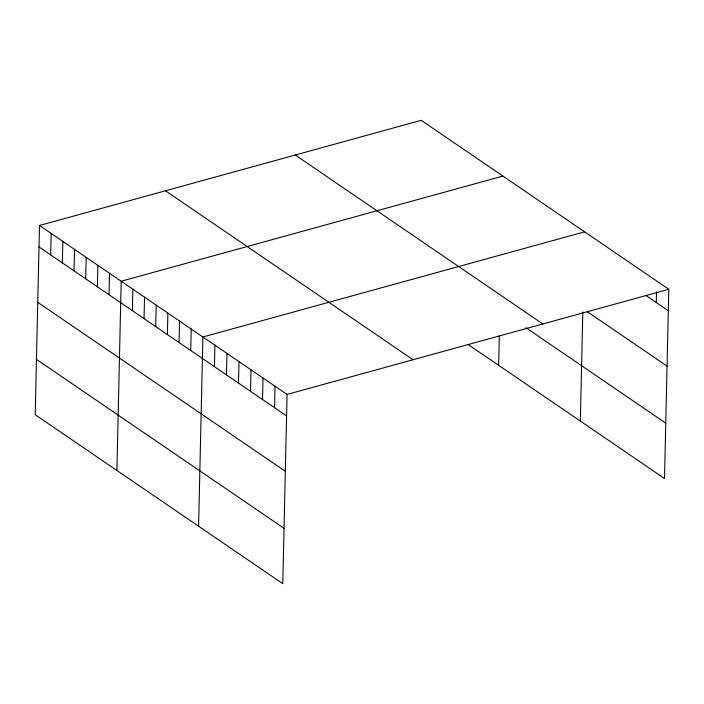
<?xml version="1.0" encoding="UTF-8"?>
<svg xmlns="http://www.w3.org/2000/svg" width="704" height="704" viewBox="0 0 704 704"><rect width="100%" height="100%" fill="white"/><g stroke="black" fill="none" stroke-linecap="round" stroke-linejoin="round"><path stroke-width="1.06" d="M39.494 225.482L35.2 414.726L282.779 583.678L287.074 394.434L39.494 225.482L421.221 120.322L668.8 289.274L664.506 478.518L468.107 344.494M50.679 254.927L51.163 233.446M62.348 262.891L62.841 241.41M74.026 270.855L74.51 249.374M85.694 278.819L86.178 257.338M97.363 286.783L97.856 265.302M109.032 294.747L109.525 273.266M116.899 470.483L121.194 281.23L502.92 176.079M132.378 310.675L132.862 289.203M144.047 318.639L144.54 297.167M155.725 326.612L156.209 305.131M167.394 334.576L167.878 313.095M179.062 342.54L179.555 321.059M190.74 350.504L191.224 329.023M198.598 526.231L202.893 336.987L584.628 231.827M214.43 366.67L214.922 345.198M226.459 374.88L226.943 353.399M238.48 383.082L238.973 361.61M250.51 391.292L250.994 369.811M262.53 399.494L263.023 378.022M274.56 407.704L275.044 386.223M498.626 365.323L499.303 335.509M580.334 421.08L582.806 311.96M656.286 302.544L656.533 291.808M287.074 394.434L668.8 289.274M645.982 295.513L668.316 310.754M587.171 311.599L667.058 366.115M295.258 155.03L542.828 323.972M525.923 327.73L665.764 423.157M165.466 190.775L413.046 359.726M39.01 246.963L286.581 415.906M37.752 302.324L285.322 471.275M36.458 359.366L284.029 528.317"/></g></svg>
